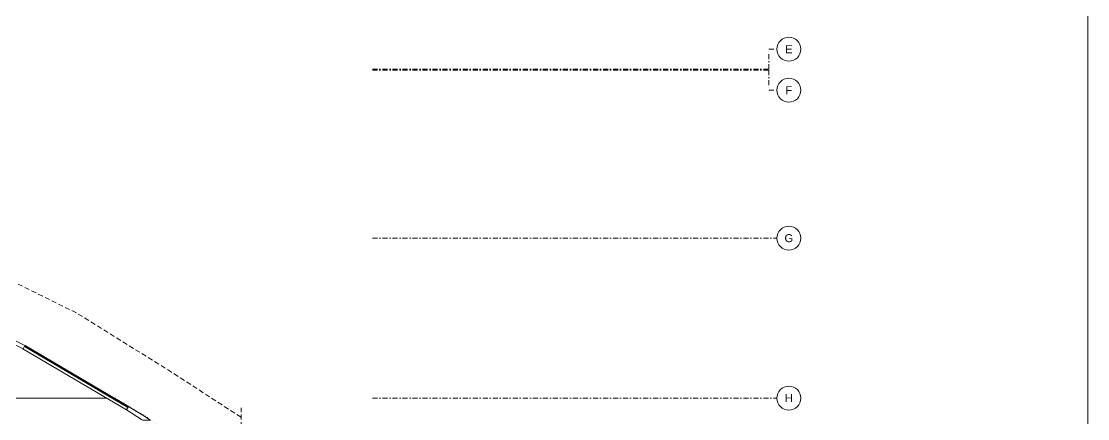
# Model space of a CAD drawing. Header units: metres. Extents: x -17822 to 152406, y -4219 to 19791.
# Drawn here: x 94670 to 100000, y 3937 to 5925 of the extents above; entities that cross this region are included whole.
import ezdxf
from ezdxf.enums import TextEntityAlignment as Align

# ---------------------------------------------------------------- set-up
doc = ezdxf.new("R2010")
doc.units = ezdxf.units.M
doc.header["$LTSCALE"] = 100
doc.header["$MEASUREMENT"] = 0
for name, pattern in [('DASHDOT2', [0.5, 0.25, -0.125, 0, -0.125]), ('DOT2', [0.125, 0, -0.125]), ('HIDDEN', [0.375, 0.25, -0.125])]:
    doc.linetypes.add(name, pattern=pattern)
doc.layers.get('0').update_dxf_attribs({"color": 9, "lineweight": 9})
for name, color, linetype, lineweight in [('00', 9, 'Continuous', 9), ('06D', 9, 'Continuous', 9), ('10', 9, 'Continuous', 9), ('15', 9, 'Continuous', 9), ('20', 9, 'DOT2', 9), ('21', 9, 'Continuous', 9), ('24', 9, 'DASHDOT2', 9)]:
    doc.layers.add(name, color=color, linetype=linetype, lineweight=lineweight)
doc.styles.add('Arial', font='arial.ttf', dxfattribs={"height": 2.5})

# ---------------------------------------------------------------- blocks, each defined once
blk = doc.blocks.new('prf-10x10')
blk.add_lwpolyline([(-5, -5), (5, -5), (5, 5), (-5, 5)], close=True)
at = {"color": 255}
blk.add_solid([(-5, -5), (5, -5), (-5, 5), (5, 5)], dxfattribs=at)
at = {"layer": '10'}
blk.add_point((0, 0), dxfattribs=at)
blk = doc.blocks.new('*U428')
at = {"layer": '06D'}
blk.add_lwpolyline([(-2.5, 600), (2.5, 600), (2.5, 0), (-2.5, 0)], close=True, dxfattribs=at)
at = {"layer": '15'}
blk.add_lwpolyline([(0, 595), (0, 5)], dxfattribs=at)
at = {"layer": '10', "xscale": 0.5, "yscale": 0.5, "rotation": 90}
for p in [(0, 597.5), (0, 2.5)]:
    blk.add_blockref('prf-10x10', p, dxfattribs=at)
blk = doc.blocks.new('1.Bod.Ara.Mimari Elk')
at = {"layer": '00'}
for points in [[(10498.91, -4255.32), (10678.41, -4344.1), (10687.27, -4326.17), (10507.78, -4237.4), (10498.91, -4255.32)], [(11195.23, -4649.22), (11270.81, -4696.29), (11276.91, -4700), (11315.35, -4700), (11281.55, -4679.42), (11205.8, -4632.24), (11195.23, -4649.22)]]:
    blk.add_lwpolyline(points, dxfattribs=at)
at = {"layer": '06D'}
for points in [[(11194.96, -4649.05), (10678.28, -4344.02)], [(10620, -4590), (11094.94, -4590)]]:
    blk.add_lwpolyline(points, dxfattribs=at)
at = {"layer": '20', "linetype": 'HIDDEN'}
for points in [[(11767.85, -4685.8), (11421.22, -4460.1), (10945.13, -4163.64), (9074.53, -3238.51), (6612.89, -2132.43), (4752.35, -1474.85), (3821.13, -1227.81)], [(11767.85, -5110), (11767.85, -4638.07)]]:
    blk.add_lwpolyline(points, dxfattribs=at)
at = {"layer": '20'}
blk.add_lwpolyline([(11136.56, -4590), (11320, -4700), (11759.99, -5092.75, -0.2171689), (11767.85, -5110), (11767.85, -5390), (12185.66, -6150), (12540, -7329.46), (12540, -9344.49), (12425, -9504.28)], format="xyb", dxfattribs=at)
at = {"rotation": 59.44386270573685}
blk.add_blockref('*U428', (11203.85, -4633.98), dxfattribs=at)
blk = doc.blocks.new('0_aks')
at = {"linetype": 'Continuous'}
blk.add_circle((0, 0), 3, dxfattribs=at)
at = {"style": 'Arial'}
blk.add_attdef('AKS', text='', height=2, dxfattribs=at).set_placement((0, 0), align=Align.MIDDLE_CENTER)
blk = doc.blocks.new('p-akslar_yeni')
at = {"layer": '24'}
for points in [[(20821, -2890), (20821, -2790), (20861, -2790)], [(18840, -2890), (20821, -2890)], [(18840, -2895), (20821, -2895)], [(20821, -2895), (20821, -2995), (20861, -2995)], [(18840, -3735), (20861, -3735)], [(18840, -4535), (20861, -4535)]]:
    blk.add_lwpolyline(points, dxfattribs=at)
at = {"layer": '21', "xscale": 20, "yscale": 20, "zscale": 20}
for p, values in [((20921, -2790), {'AKS': 'E'}), ((20921, -2995), {'AKS': 'F'}), ((20921, -3735), {'AKS': 'G'}), ((20921, -4535), {'AKS': 'H'})]:
    blk.add_blockref('0_aks', p, dxfattribs=at).add_auto_attribs(values)

msp = doc.modelspace()

# ---------------------------------------------------------------- linework, layer by layer
at = {"color": 4}
msp.add_lwpolyline([(74479.28, 12281.44), (99999.52, 12281.44), (99999.52, -3898.56), (74479.28, -3898.56)], close=True, dxfattribs=at)

# ---------------------------------------------------------------- block references
msp.add_blockref('1.Bod.Ara.Mimari Elk', (84000, 8630))
at = {"layer": '24'}
msp.add_blockref('p-akslar_yeni', (77585, 8575), dxfattribs=at)
msp.add_blockref('p-akslar_yeni', (77585, 8575), dxfattribs=at)

doc.saveas('drawing.dxf')
